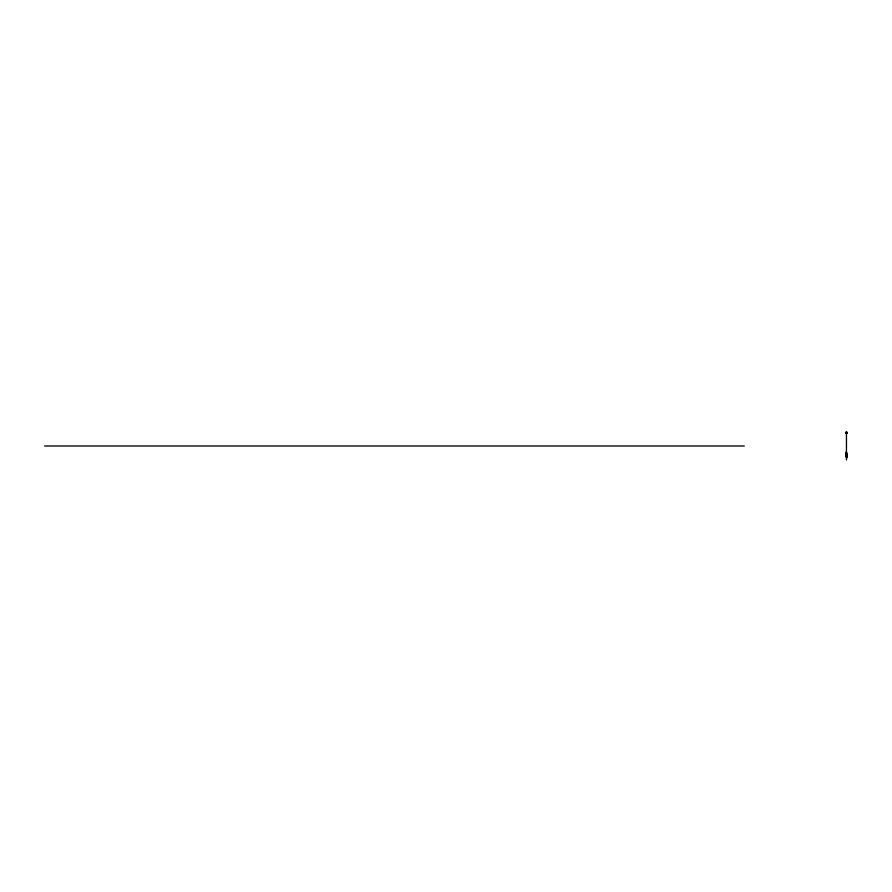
<?xml version="1.0" encoding="UTF-8"?>
<svg xmlns="http://www.w3.org/2000/svg" width="892" height="892" viewBox="0 0 892 892"><rect width="100%" height="100%" fill="white"/><g stroke="black" fill="none" stroke-linecap="round" stroke-linejoin="round"><path stroke-width="1.34" d="M845.694 454.441L847.199 453.838M845.739 452.411L846.352 452.311M847.132 453.727L846.218 454.218M845.739 456.124L846.541 455.968M847.088 455.611L846.475 455.845M845.783 454.396L846.452 453.983M847.043 457.641L846.675 457.786M845.549 432.743L847.344 432.743M845.549 432.977L847.344 432.977M44.6 446L744.296 446M847.11 453.459L846.397 453.169L847.199 453.504M846.419 453.047L847.066 453.292M846.33 454.887L847.155 455.199M846.497 456.804L847.166 457.061M846.341 453.169L845.828 452.98M847.077 457.161L846.397 456.882L847.199 457.228M846.207 454.842L845.75 454.652M845.884 456.726L846.597 456.838L845.761 456.514M846.965 432.743L846.965 432.051L845.928 432.051L845.928 432.743M846.452 432.051L846.452 459.949"/></g></svg>
